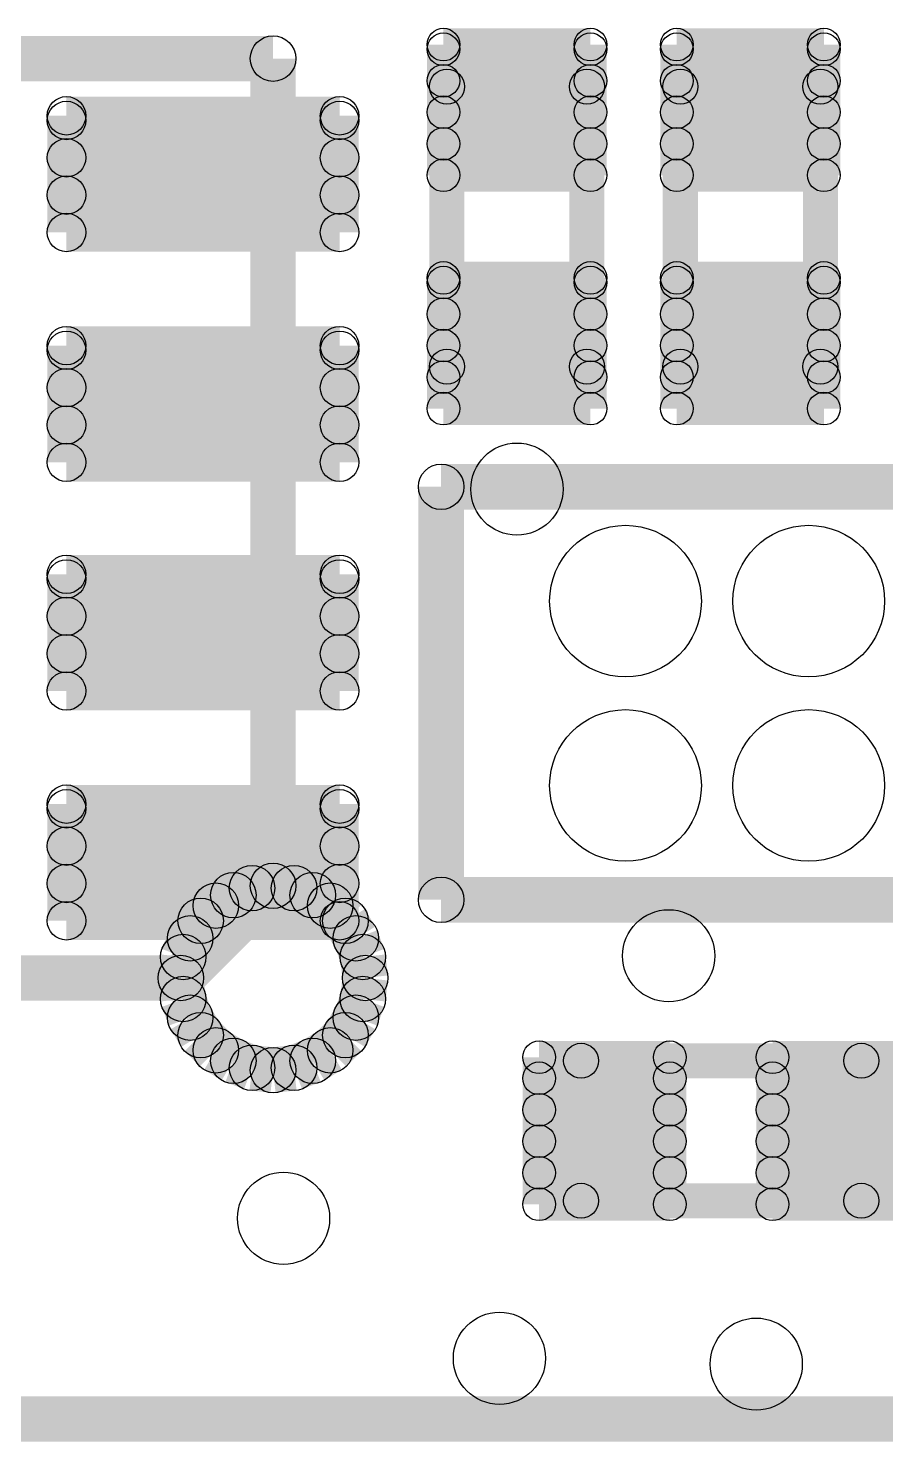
# Model space of a CAD drawing. Extents: x 0 to 126, y 0 to 22.
# Drawn here: x 12.271 to 14.138, y 12.988 to 16.066 of the extents above; entities that cross this region are included whole.
import ezdxf

# ---------------------------------------------------------------- set-up
doc = ezdxf.new("R2010")
doc.units = 0
doc.layers.get('0').update_dxf_attribs({"linetype": 'CONTINUOUS'})
for name, color, linetype in [('SEEEDSTUDIOXIAONRF52840V1_1_GTO', 10, 'CONTINUOUS'), ('SEEEDSTUDIOXIAONRF52840V1_1_GTS', 9, 'CONTINUOUS'), ('SEEEDSTUDIOXIAONRF52840V1_1_TXT', 12, 'CONTINUOUS')]:
    doc.layers.add(name, color=color, linetype=linetype)

# ---------------------------------------------------------------- blocks, each defined once
blk = doc.blocks.new('ROUND_35')
blk.add_circle((0, 0), 0.0381)
blk = doc.blocks.new('ROUND_62')
blk.add_circle((0, 0), 0.0495)
blk = doc.blocks.new('ROUND_69')
blk.add_circle((0, 0), 0.1651)
blk = doc.blocks.new('ROUND_67')
blk.add_circle((0, 0), 0.0356)
blk = doc.blocks.new('ROUND_72')
blk.add_circle((0, 0), 0.0419)
blk = doc.blocks.new('ROUND_85')
blk.add_circle((0, 0), 0.1003)

msp = doc.modelspace()

# ---------------------------------------------------------------- linework, layer by layer
at = {"layer": 'SEEEDSTUDIOXIAONRF52840V1_1_GTO'}
for points, const_width in [([(9.80186, 15.99946), (12.80414, 15.99946)], 0.09906), ([(12.80414, 15.99946), (12.80414, 14.1986)], 0.09906), ([(13.4874, 15.9385), (13.1826, 15.9385)], 0.0762), ([(13.1826, 15.9385), (13.1826, 15.3289)], 0.0762), ([(13.4874, 15.3289), (13.4874, 15.9385)], 0.0762), ([(13.9954, 15.9385), (13.6906, 15.9385)], 0.0762), ([(13.6906, 15.9385), (13.6906, 15.3289)], 0.0762), ([(13.9954, 15.3289), (13.9954, 15.9385)], 0.0762), ([(13.1826, 15.3289), (13.4874, 15.3289)], 0.0762), ([(13.6906, 15.3289), (13.9954, 15.3289)], 0.0762), ([(13.1699, 14.16812), (13.1699, 15.06728)], 0.09906), ([(13.1699, 15.06728), (14.6431, 15.06728)], 0.09906), ([(12.80414, 14.1986), (12.60348, 13.99794)], 0.09906), ([(12.75842, 14.19352), (12.80414, 14.1986)], 0.09906), ([(12.80414, 14.1986), (12.84986, 14.19352)], 0.09906), ([(12.67968, 14.15542), (12.71778, 14.17828)], 0.09906), ([(12.71778, 14.17828), (12.75842, 14.19352)], 0.09906), ([(12.84986, 14.19352), (12.8905, 14.17828)], 0.09906), ([(12.8905, 14.17828), (12.9286, 14.15542)], 0.09906), ([(14.7701, 14.16812), (13.1699, 14.16812)], 0.09906), ([(12.64666, 14.1224), (12.67968, 14.15542)], 0.09906), ([(12.9286, 14.15542), (12.96162, 14.1224)], 0.09906), ([(12.6238, 14.0843), (12.64666, 14.1224)], 0.09906), ([(12.96162, 14.1224), (12.98448, 14.0843)], 0.09906), ([(12.60856, 14.04366), (12.6238, 14.0843)], 0.09906), ([(12.98448, 14.0843), (12.99972, 14.04366)], 0.09906), ([(12.60348, 13.99794), (12.60856, 14.04366)], 0.09906), ([(12.99972, 14.04366), (13.0048, 13.99794)], 0.09906), ([(12.60348, 13.99794), (9.80186, 13.99794)], 0.09906), ([(12.60856, 13.95222), (12.60348, 13.99794)], 0.09906), ([(13.0048, 13.99794), (12.99972, 13.95222)], 0.09906), ([(12.6238, 13.91158), (12.60856, 13.95222)], 0.09906), ([(12.99972, 13.95222), (12.98448, 13.91158)], 0.09906), ([(12.64666, 13.87348), (12.6238, 13.91158)], 0.09906), ([(12.98448, 13.91158), (12.96162, 13.87348)], 0.09906), ([(12.67968, 13.84046), (12.64666, 13.87348)], 0.09906), ([(12.96162, 13.87348), (12.9286, 13.84046)], 0.09906), ([(12.71778, 13.8176), (12.67968, 13.84046)], 0.09906), ([(12.9286, 13.84046), (12.8905, 13.8176)], 0.09906), ([(12.75842, 13.80236), (12.71778, 13.8176)], 0.09906), ([(12.80414, 13.79728), (12.75842, 13.80236)], 0.09906), ([(12.84986, 13.80236), (12.80414, 13.79728)], 0.09906), ([(12.8905, 13.8176), (12.84986, 13.80236)], 0.09906), ([(13.4747, 13.5128), (13.4747, 13.8176)], 0.0762), ([(13.4747, 13.8176), (14.0843, 13.8176)], 0.0762), ([(14.0843, 13.8176), (14.0843, 13.5128)], 0.0762), ([(14.0843, 13.5128), (13.4747, 13.5128)], 0.0762), ([(10.59688, 13.03782), (17.59712, 13.03782)], 0.09906)]:
    msp.add_lwpolyline(points, dxfattribs=dict(at, const_width=const_width))
at = {"layer": 'SEEEDSTUDIOXIAONRF52840V1_1_GTS'}
for points, const_width in [([(13.17498, 15.74546), (13.17498, 16.02994)], 0.07112), ([(13.17498, 16.02994), (13.49502, 16.02994)], 0.07112), ([(13.49502, 15.74546), (13.49502, 16.02994)], 0.07112), ([(13.68298, 15.74546), (13.68298, 16.02994)], 0.07112), ([(13.68298, 16.02994), (14.00302, 16.02994)], 0.07112), ([(14.00302, 16.02994), (14.00302, 15.74546)], 0.07112), ([(13.17498, 16.01978), (13.49502, 16.01978)], 0.07112), ([(13.68298, 16.01978), (14.00302, 16.01978)], 0.07112), ([(13.49502, 15.9512), (13.17498, 15.9512)], 0.07112), ([(14.00302, 15.9512), (13.68298, 15.9512)], 0.07112), ([(12.94892, 15.875), (12.35456, 15.875)], 0.08382), ([(12.35456, 15.621), (12.35456, 15.875)], 0.08382), ([(12.94892, 15.875), (12.94892, 15.621)], 0.08382), ([(13.17498, 15.88262), (13.49502, 15.88262)], 0.07112), ([(13.68298, 15.88262), (14.00302, 15.88262)], 0.07112), ([(12.35456, 15.86484), (12.94892, 15.86484)], 0.08382), ([(13.49502, 15.81404), (13.17498, 15.81404)], 0.07112), ([(14.00302, 15.81404), (13.68298, 15.81404)], 0.07112), ([(12.94892, 15.78356), (12.35456, 15.78356)], 0.08382), ([(13.49502, 15.74546), (13.17498, 15.74546)], 0.07112), ([(14.00302, 15.74546), (13.68298, 15.74546)], 0.07112), ([(12.35456, 15.70228), (12.94892, 15.70228)], 0.08382), ([(12.94892, 15.621), (12.35456, 15.621)], 0.08382), ([(13.17498, 15.23746), (13.17498, 15.52194)], 0.07112), ([(13.17498, 15.52194), (13.49502, 15.52194)], 0.07112), ([(13.17498, 15.51178), (13.49502, 15.51178)], 0.07112), ([(13.49502, 15.52194), (13.49502, 15.23746)], 0.07112), ([(13.68298, 15.23746), (13.68298, 15.52194)], 0.07112), ([(13.68298, 15.52194), (14.00302, 15.52194)], 0.07112), ([(13.68298, 15.51178), (14.00302, 15.51178)], 0.07112), ([(14.00302, 15.23746), (14.00302, 15.52194)], 0.07112), ([(13.49502, 15.4432), (13.17498, 15.4432)], 0.07112), ([(14.00302, 15.4432), (13.68298, 15.4432)], 0.07112), ([(12.94892, 15.37462), (12.35456, 15.37462)], 0.08382), ([(12.35456, 15.12062), (12.35456, 15.37462)], 0.08382), ([(12.35456, 15.36446), (12.94892, 15.36446)], 0.08382), ([(12.94892, 15.37462), (12.94892, 15.12062)], 0.08382), ([(13.17498, 15.37462), (13.49502, 15.37462)], 0.07112), ([(13.68298, 15.37462), (14.00302, 15.37462)], 0.07112), ([(12.94892, 15.28318), (12.35456, 15.28318)], 0.08382), ([(13.49502, 15.30604), (13.17498, 15.30604)], 0.07112), ([(14.00302, 15.30604), (13.68298, 15.30604)], 0.07112), ([(13.49502, 15.23746), (13.17498, 15.23746)], 0.07112), ([(14.00302, 15.23746), (13.68298, 15.23746)], 0.07112), ([(12.35456, 15.2019), (12.94892, 15.2019)], 0.08382), ([(12.94892, 15.12062), (12.35456, 15.12062)], 0.08382), ([(12.94892, 14.87678), (12.35456, 14.87678)], 0.08382), ([(12.35456, 14.62278), (12.35456, 14.87678)], 0.08382), ([(12.35456, 14.86662), (12.94892, 14.86662)], 0.08382), ([(12.94892, 14.87678), (12.94892, 14.62278)], 0.08382), ([(12.94892, 14.78534), (12.35456, 14.78534)], 0.08382), ([(12.35456, 14.70406), (12.94892, 14.70406)], 0.08382), ([(12.94892, 14.62278), (12.35456, 14.62278)], 0.08382), ([(12.94892, 14.3764), (12.35456, 14.3764)], 0.08382), ([(12.35456, 14.1224), (12.35456, 14.3764)], 0.08382), ([(12.35456, 14.36624), (12.94892, 14.36624)], 0.08382), ([(12.94892, 14.3764), (12.94892, 14.1224)], 0.08382), ([(12.94892, 14.28496), (12.35456, 14.28496)], 0.08382), ([(12.35456, 14.20368), (12.94892, 14.20368)], 0.08382), ([(12.94892, 14.1224), (12.35456, 14.1224)], 0.08382), ([(13.66774, 13.82522), (13.38326, 13.82522)], 0.07112), ([(13.38326, 13.50518), (13.38326, 13.82522)], 0.07112), ([(13.66774, 13.82522), (13.66774, 13.50518)], 0.07112), ([(14.17574, 13.82522), (13.89126, 13.82522)], 0.07112), ([(13.89126, 13.50518), (13.89126, 13.82522)], 0.07112), ([(13.66774, 13.7795), (13.38326, 13.7795)], 0.07112), ([(14.17574, 13.7795), (13.89126, 13.7795)], 0.07112), ([(13.38326, 13.71092), (13.66774, 13.71092)], 0.07112), ([(13.89126, 13.71092), (14.17574, 13.71092)], 0.07112), ([(13.66774, 13.64234), (13.38326, 13.64234)], 0.07112), ([(14.17574, 13.64234), (13.89126, 13.64234)], 0.07112), ([(13.38326, 13.57376), (13.66774, 13.57376)], 0.07112), ([(13.89126, 13.57376), (14.17574, 13.57376)], 0.07112), ([(13.66774, 13.50518), (13.38326, 13.50518)], 0.07112), ([(14.17574, 13.50518), (13.89126, 13.50518)], 0.07112)]:
    msp.add_lwpolyline(points, dxfattribs=dict(at, const_width=const_width))

# ---------------------------------------------------------------- block references
at = {"layer": 'SEEEDSTUDIOXIAONRF52840V1_1_GTO'}
for name, p in [('ROUND_62', (12.80414, 15.99946)), ('ROUND_35', (13.1826, 15.9385)), ('ROUND_35', (13.4874, 15.9385)), ('ROUND_35', (13.6906, 15.9385)), ('ROUND_35', (13.9954, 15.9385)), ('ROUND_35', (13.1826, 15.3289)), ('ROUND_35', (13.1826, 15.3289)), ('ROUND_35', (13.4874, 15.3289)), ('ROUND_35', (13.6906, 15.3289)), ('ROUND_35', (13.6906, 15.3289)), ('ROUND_35', (13.9954, 15.3289)), ('ROUND_62', (13.1699, 15.06728)), ('ROUND_62', (12.80414, 14.1986)), ('ROUND_62', (12.80414, 14.1986)), ('ROUND_62', (12.71778, 14.17828)), ('ROUND_62', (12.75842, 14.19352)), ('ROUND_62', (12.84986, 14.19352)), ('ROUND_62', (12.8905, 14.17828)), ('ROUND_62', (13.1699, 14.16812)), ('ROUND_62', (13.1699, 14.16812)), ('ROUND_62', (12.67968, 14.15542)), ('ROUND_62', (12.9286, 14.15542)), ('ROUND_62', (12.64666, 14.1224)), ('ROUND_62', (12.96162, 14.1224)), ('ROUND_62', (12.6238, 14.0843)), ('ROUND_62', (12.98448, 14.0843)), ('ROUND_62', (12.60856, 14.04366)), ('ROUND_62', (12.99972, 14.04366)), ('ROUND_62', (12.60348, 13.99794)), ('ROUND_62', (12.60348, 13.99794)), ('ROUND_62', (12.60348, 13.99794)), ('ROUND_62', (13.0048, 13.99794)), ('ROUND_62', (12.60856, 13.95222)), ('ROUND_62', (12.99972, 13.95222)), ('ROUND_62', (12.6238, 13.91158)), ('ROUND_62', (12.98448, 13.91158)), ('ROUND_62', (12.64666, 13.87348)), ('ROUND_62', (12.96162, 13.87348)), ('ROUND_62', (12.67968, 13.84046)), ('ROUND_62', (12.9286, 13.84046)), ('ROUND_62', (12.71778, 13.8176)), ('ROUND_62', (12.75842, 13.80236)), ('ROUND_62', (12.84986, 13.80236)), ('ROUND_62', (12.8905, 13.8176)), ('ROUND_35', (13.4747, 13.8176)), ('ROUND_35', (14.0843, 13.8176)), ('ROUND_35', (14.0843, 13.8176)), ('ROUND_62', (12.80414, 13.79728)), ('ROUND_35', (13.4747, 13.5128)), ('ROUND_35', (14.0843, 13.5128))]:
    msp.add_blockref(name, p, dxfattribs=at)
at = {"layer": 'SEEEDSTUDIOXIAONRF52840V1_1_GTS'}
for name, p in [('ROUND_67', (13.17498, 16.02994)), ('ROUND_67', (13.49502, 16.02994)), ('ROUND_67', (13.49502, 16.02994)), ('ROUND_67', (13.68298, 16.02994)), ('ROUND_67', (14.00302, 16.02994)), ('ROUND_67', (14.00302, 16.02994)), ('ROUND_67', (13.17498, 16.01978)), ('ROUND_67', (13.49502, 16.01978)), ('ROUND_67', (13.68298, 16.01978)), ('ROUND_67', (14.00302, 16.01978)), ('ROUND_67', (13.17498, 15.9512)), ('ROUND_67', (13.49502, 15.9512)), ('ROUND_67', (13.68298, 15.9512)), ('ROUND_67', (14.00302, 15.9512)), ('ROUND_72', (12.35456, 15.875)), ('ROUND_72', (12.35456, 15.875)), ('ROUND_72', (12.94892, 15.875)), ('ROUND_72', (12.94892, 15.875)), ('ROUND_67', (13.17498, 15.88262)), ('ROUND_67', (13.49502, 15.88262)), ('ROUND_67', (13.68298, 15.88262)), ('ROUND_67', (14.00302, 15.88262)), ('ROUND_72', (12.35456, 15.86484)), ('ROUND_72', (12.94892, 15.86484)), ('ROUND_67', (13.17498, 15.81404)), ('ROUND_67', (13.49502, 15.81404)), ('ROUND_67', (13.68298, 15.81404)), ('ROUND_67', (14.00302, 15.81404)), ('ROUND_72', (12.35456, 15.78356)), ('ROUND_72', (12.94892, 15.78356)), ('ROUND_67', (13.17498, 15.74546)), ('ROUND_67', (13.49502, 15.74546)), ('ROUND_67', (13.49502, 15.74546)), ('ROUND_67', (13.68298, 15.74546)), ('ROUND_67', (14.00302, 15.74546)), ('ROUND_72', (12.35456, 15.70228)), ('ROUND_72', (12.94892, 15.70228)), ('ROUND_72', (12.35456, 15.621)), ('ROUND_72', (12.94892, 15.621)), ('ROUND_67', (13.17498, 15.52194)), ('ROUND_67', (13.17498, 15.51178)), ('ROUND_67', (13.49502, 15.52194)), ('ROUND_67', (13.49502, 15.52194)), ('ROUND_67', (13.49502, 15.51178)), ('ROUND_67', (13.68298, 15.52194)), ('ROUND_67', (13.68298, 15.51178)), ('ROUND_67', (14.00302, 15.52194)), ('ROUND_67', (14.00302, 15.52194)), ('ROUND_67', (14.00302, 15.51178)), ('ROUND_67', (13.17498, 15.4432)), ('ROUND_67', (13.49502, 15.4432)), ('ROUND_67', (13.68298, 15.4432)), ('ROUND_67', (14.00302, 15.4432)), ('ROUND_72', (12.35456, 15.37462)), ('ROUND_72', (12.35456, 15.37462)), ('ROUND_72', (12.35456, 15.36446)), ('ROUND_72', (12.94892, 15.37462)), ('ROUND_72', (12.94892, 15.37462)), ('ROUND_72', (12.94892, 15.36446)), ('ROUND_67', (13.17498, 15.37462)), ('ROUND_67', (13.49502, 15.37462)), ('ROUND_67', (13.68298, 15.37462)), ('ROUND_67', (14.00302, 15.37462)), ('ROUND_72', (12.35456, 15.28318)), ('ROUND_72', (12.94892, 15.28318)), ('ROUND_67', (13.17498, 15.30604)), ('ROUND_67', (13.49502, 15.30604)), ('ROUND_67', (13.68298, 15.30604)), ('ROUND_67', (14.00302, 15.30604)), ('ROUND_67', (13.17498, 15.23746)), ('ROUND_67', (13.49502, 15.23746)), ('ROUND_67', (13.68298, 15.23746)), ('ROUND_67', (14.00302, 15.23746)), ('ROUND_67', (14.00302, 15.23746)), ('ROUND_72', (12.35456, 15.2019)), ('ROUND_72', (12.94892, 15.2019)), ('ROUND_72', (12.35456, 15.12062)), ('ROUND_72', (12.94892, 15.12062)), ('ROUND_69', (13.57122, 14.81836)), ('ROUND_69', (13.97, 14.81836)), ('ROUND_72', (12.35456, 14.87678)), ('ROUND_72', (12.35456, 14.87678)), ('ROUND_72', (12.35456, 14.86662)), ('ROUND_72', (12.94892, 14.87678)), ('ROUND_72', (12.94892, 14.87678)), ('ROUND_72', (12.94892, 14.86662)), ('ROUND_72', (12.35456, 14.78534)), ('ROUND_72', (12.94892, 14.78534)), ('ROUND_72', (12.35456, 14.70406)), ('ROUND_72', (12.94892, 14.70406)), ('ROUND_72', (12.35456, 14.62278)), ('ROUND_72', (12.94892, 14.62278)), ('ROUND_69', (13.57122, 14.41704)), ('ROUND_69', (13.97, 14.41704)), ('ROUND_72', (12.35456, 14.3764)), ('ROUND_72', (12.35456, 14.3764)), ('ROUND_72', (12.35456, 14.36624)), ('ROUND_72', (12.94892, 14.3764)), ('ROUND_72', (12.94892, 14.3764)), ('ROUND_72', (12.94892, 14.36624)), ('ROUND_72', (12.35456, 14.28496)), ('ROUND_72', (12.94892, 14.28496)), ('ROUND_72', (12.35456, 14.20368)), ('ROUND_72', (12.94892, 14.20368)), ('ROUND_72', (12.35456, 14.1224)), ('ROUND_72', (12.94892, 14.1224)), ('ROUND_67', (13.38326, 13.82522)), ('ROUND_67', (13.38326, 13.82522)), ('ROUND_67', (13.66774, 13.82522)), ('ROUND_67', (13.66774, 13.82522)), ('ROUND_67', (13.89126, 13.82522)), ('ROUND_67', (13.89126, 13.82522)), ('ROUND_67', (13.38326, 13.7795)), ('ROUND_67', (13.66774, 13.7795)), ('ROUND_67', (13.89126, 13.7795)), ('ROUND_67', (13.38326, 13.71092)), ('ROUND_67', (13.66774, 13.71092)), ('ROUND_67', (13.89126, 13.71092)), ('ROUND_67', (13.38326, 13.64234)), ('ROUND_67', (13.66774, 13.64234)), ('ROUND_67', (13.89126, 13.64234)), ('ROUND_67', (13.38326, 13.57376)), ('ROUND_67', (13.66774, 13.57376)), ('ROUND_67', (13.89126, 13.57376)), ('ROUND_67', (13.38326, 13.50518)), ('ROUND_67', (13.66774, 13.50518)), ('ROUND_67', (13.89126, 13.50518))]:
    msp.add_blockref(name, p, dxfattribs=at)
at = {"layer": 'SEEEDSTUDIOXIAONRF52840V1_1_TXT'}
for p in [(13.335, 15.0622), (13.6652, 14.0462), (12.827, 13.4747), (13.2969, 13.1699), (13.8557, 13.1572)]:
    msp.add_blockref('ROUND_85', p, dxfattribs=at)

doc.saveas('drawing.dxf')
